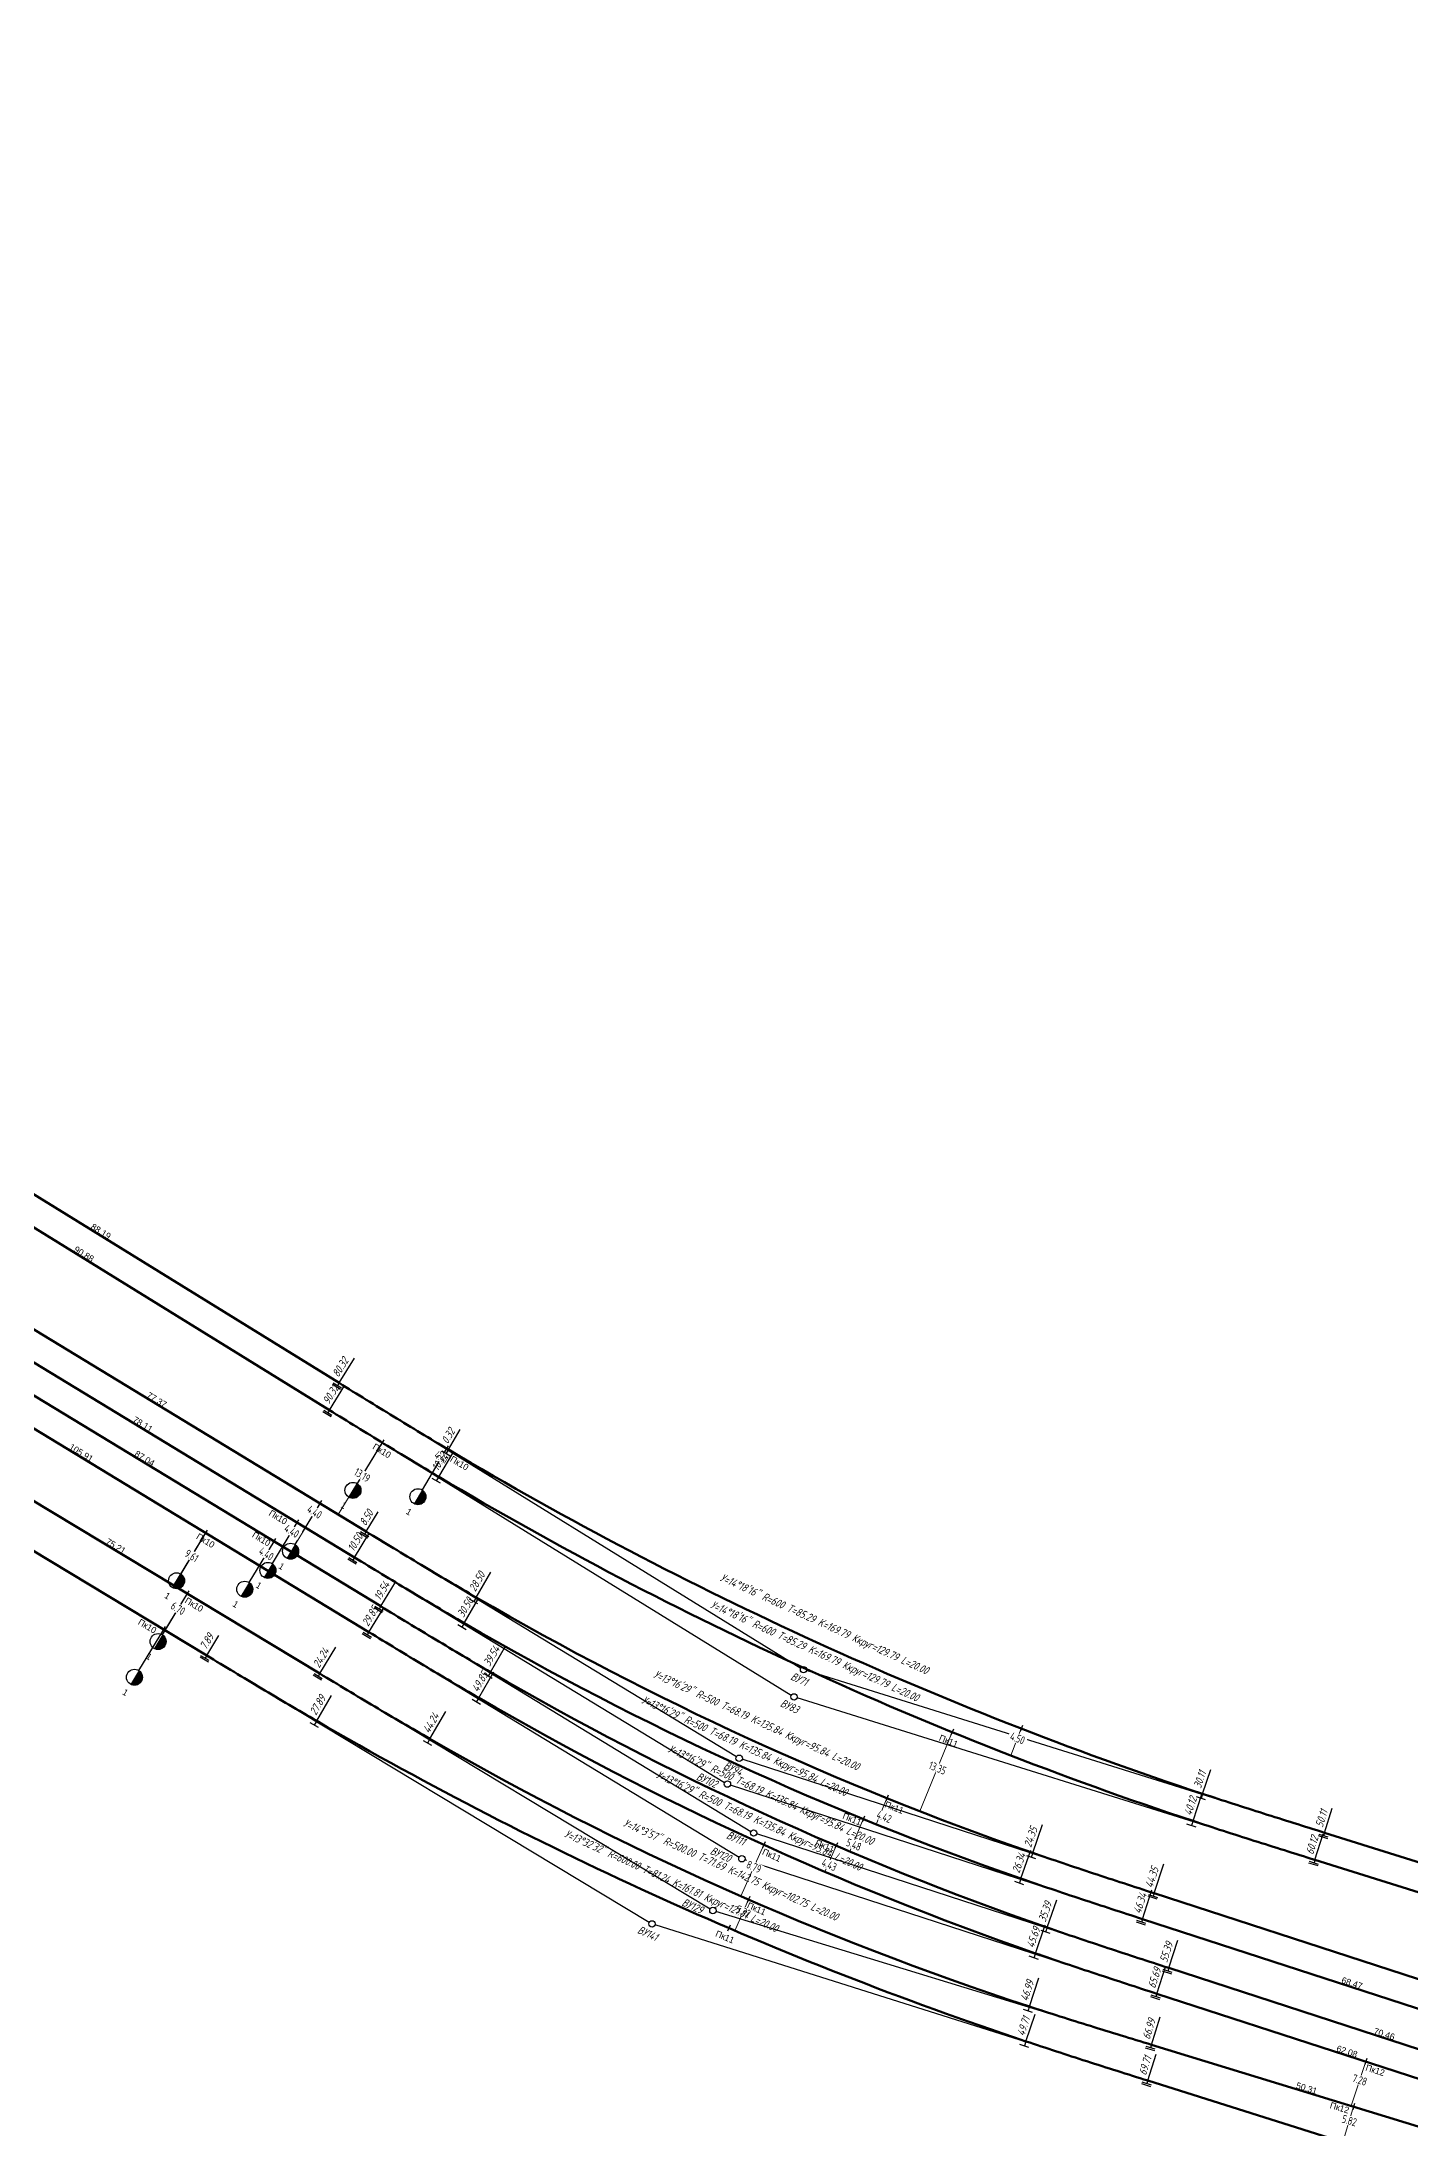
# Model space of a CAD drawing. Extents: x 10590 to 14299, y 7312 to 9553.
# Drawn here: x 10801.2 to 11015, y 9225.7 to 9551.7 of the extents above; entities that cross this region are included whole.
import ezdxf
from ezdxf.enums import TextEntityAlignment as Align

# ---------------------------------------------------------------- set-up
doc = ezdxf.new("R2010")
doc.units = 0
for name, color, linetype in [('Вершины', 7, 'Continuous'), ('Километраж', 7, 'Continuous'), ('Междупутья в плане', 7, 'Continuous'), ('Ось трассы', 7, 'Continuous'), ('Параметры кривых', 7, 'Continuous'), ('Пикетаж', 7, 'Continuous'), ('Прямые вставки', 7, 'Continuous')]:
    doc.layers.add(name, color=color, linetype=linetype)
doc.styles.get("Standard").update_dxf_attribs({"font": 'SPDS.shx', "oblique": 15, "height": 2})
doc.styles.add('Километры', font='pragmai.shx', dxfattribs={"height": 2})
doc.styles.add('Междупутья', font='simplex.shx', dxfattribs={"width": 0.7, "height": 2.5})
doc.styles.add('Параметры кривых', font='SPDS.shx', dxfattribs={"oblique": 15, "height": 2.5})
doc.styles.add('Пикетаж', font='pragmai.shx', dxfattribs={"height": 2})

msp = doc.modelspace()

# ---------------------------------------------------------------- hatches: boundary and pattern name
at = {"linetype": 'ByBlock', "lineweight": -2}
for points in [[(10850.48, 9326.39, -1), (10849.18, 9324.26)], [(10860.62, 9325.42, -1), (10859.34, 9323.27)], [(10837.19, 9313.89, -1), (10835.89, 9311.76)], [(10840.74, 9316.88, -1), (10839.44, 9314.75)], [(10822.91, 9312.27, -1), (10821.61, 9310.14)], [(10833.57, 9310.95, -1), (10832.27, 9308.81)], [(10820.03, 9302.78, -1), (10818.74, 9300.64)], [(10816.34, 9297.19, -1), (10815.05, 9295.05)]]:
    msp.add_hatch(color=1, dxfattribs=at).paths.add_polyline_path(points)

# ---------------------------------------------------------------- linework, layer by layer
at = {"color": 1, "linetype": 'ByBlock', "lineweight": -2}
for p, q in [((10847.9, 9341.08), (10846.62, 9341.87)), ((10848.03, 9341.29), (10846.75, 9342.08)), ((10847.65, 9342.11), (10847.39, 9341.68)), ((10846.4, 9336.83), (10845.12, 9337.62)), ((10846.53, 9337.04), (10845.25, 9337.83)), ((10846.16, 9337.86), (10845.89, 9337.44)), ((10854.4, 9332.79), (10850.48, 9326.39)), ((10864.45, 9331.86), (10860.62, 9325.42)), ((10864.99, 9330.67), (10863.7, 9331.44)), ((10864.73, 9331.7), (10864.35, 9331.06)), ((10863.49, 9326.43), (10862.2, 9327.19)), ((10863.23, 9327.45), (10862.85, 9326.81)), ((10844.64, 9323.29), (10840.74, 9316.88)), ((10826.81, 9318.68), (10822.91, 9312.27)), ((10852.15, 9317.85), (10850.87, 9318.63)), ((10852.28, 9318.06), (10851, 9318.84)), ((10851.9, 9318.88), (10851.64, 9318.45)), ((10850.31, 9313.82), (10849.03, 9314.6)), ((10850.44, 9314.03), (10849.16, 9314.81)), ((10850.06, 9314.85), (10849.8, 9314.42)), ((10823.9, 9309.21), (10820.03, 9302.78)), ((10869.34, 9307.58), (10868.04, 9308.33)), ((10869.06, 9308.61), (10868.69, 9307.96)), ((10854.41, 9306.18), (10853.13, 9306.96)), ((10854.54, 9306.39), (10853.26, 9307.17)), ((10854.16, 9307.21), (10853.9, 9306.78)), ((10867.49, 9303.55), (10866.19, 9304.31)), ((10867.22, 9304.58), (10866.84, 9303.93)), ((10820.21, 9303.61), (10816.34, 9297.19)), ((10852.57, 9302.15), (10851.29, 9302.93)), ((10852.7, 9302.36), (10851.41, 9303.14)), ((10852.32, 9303.18), (10852.06, 9302.75)), ((10827.23, 9298.5), (10825.94, 9299.28)), ((10827.36, 9298.72), (10826.07, 9299.49)), ((10826.97, 9299.53), (10826.71, 9299.11)), ((10844.92, 9295.66), (10843.63, 9296.44)), ((10845.04, 9295.88), (10843.76, 9296.65)), ((10844.66, 9296.69), (10844.4, 9296.27)), ((10871.59, 9295.91), (10870.3, 9296.66)), ((10871.32, 9296.93), (10870.95, 9296.29)), ((10869.75, 9291.88), (10868.45, 9292.64)), ((10869.48, 9292.91), (10869.1, 9292.26)), ((10844.43, 9288.28), (10843.13, 9289.03)), ((10844.16, 9289.3), (10843.78, 9288.65)), ((10862.13, 9285.46), (10860.83, 9286.21)), ((10861.86, 9286.48), (10861.48, 9285.83)), ((10983.05, 9276.97), (10981.63, 9277.44)), ((10982.58, 9277.92), (10982.34, 9277.2)), ((10981.56, 9272.72), (10980.13, 9273.19)), ((10981.08, 9273.67), (10980.85, 9272.96)), ((11002.2, 9271.13), (11000.77, 9271.58)), ((11001.63, 9271.84), (11001.48, 9271.36)), ((10956.5, 9267.74), (10955.09, 9268.23)), ((10956.04, 9268.69), (10955.79, 9267.98)), ((11002.12, 9270.9), (11000.69, 9271.34)), ((11000.63, 9266.65), (10999.19, 9267.1)), ((11000.7, 9266.89), (10999.27, 9267.34)), ((11000.13, 9267.59), (10999.99, 9267.11)), ((10954.66, 9263.71), (10953.24, 9264.2)), ((10954.19, 9264.67), (10953.95, 9263.96)), ((10975.5, 9261.44), (10974.07, 9261.9)), ((10975.58, 9261.67), (10974.15, 9262.14)), ((10975.02, 9262.38), (10974.86, 9261.91)), ((10958.76, 9256.07), (10957.35, 9256.56)), ((10958.3, 9257.02), (10958.05, 9256.31)), ((10973.65, 9257.41), (10972.23, 9257.87)), ((10973.73, 9257.65), (10972.3, 9258.11)), ((10973.17, 9258.35), (10973.02, 9257.88)), ((10956.92, 9252.04), (10955.5, 9252.53)), ((10956.45, 9252.99), (10956.21, 9252.29)), ((10977.76, 9249.76), (10976.33, 9250.23)), ((10977.84, 9250), (10976.41, 9250.47)), ((10977.28, 9250.71), (10977.12, 9250.23)), ((10975.91, 9245.74), (10974.49, 9246.2)), ((10975.99, 9245.98), (10974.56, 9246.44)), ((10975.43, 9246.68), (10975.28, 9246.21)), ((10956, 9243.74), (10954.57, 9244.2)), ((10955.52, 9244.68), (10955.29, 9243.97)), ((10954.98, 9239.24), (10954.74, 9238.53)), ((10955.45, 9238.29), (10954.03, 9238.76)), ((10975.1, 9237.76), (10973.67, 9238.2)), ((10975.18, 9238), (10973.74, 9238.44)), ((10974.61, 9238.7), (10974.46, 9238.22)), ((10974.5, 9232.16), (10973.07, 9232.61)), ((10974.58, 9232.4), (10973.15, 9232.85)), ((10974.01, 9233.1), (10973.86, 9232.63))]:
    msp.add_line(p, q, dxfattribs=at)
at = {"color": 1}
for p, q in [((10854.66, 9333.22), (10854.14, 9332.36)), ((10864.71, 9332.29), (10864.2, 9331.43)), ((10844.9, 9323.72), (10844.38, 9322.86)), ((10827.07, 9319.11), (10826.55, 9318.25)), ((10824.16, 9309.64), (10823.64, 9308.78)), ((10943.64, 9288.01), (10943.26, 9287.09)), ((10954.42, 9288.57), (10954.06, 9287.64)), ((10933.43, 9277.7), (10933.06, 9276.77)), ((10914.24, 9270.4), (10913.83, 9269.49)), ((10911.83, 9261.86), (10911.43, 9260.95)), ((11008.21, 9236.55), (11007.9, 9235.6)), ((11006.32, 9229.52), (11006.03, 9228.56))]:
    msp.add_line(p, q, dxfattribs=at)
at = {"color": 1, "linetype": 'ByBlock', "lineweight": -2}
for centre in [(10849.83, 9325.33), (10859.98, 9324.34), (10836.54, 9312.83), (10840.09, 9315.81), (10822.26, 9311.2), (10832.92, 9309.88), (10819.38, 9301.71), (10815.69, 9296.12)]:
    msp.add_circle(centre, 1.25, dxfattribs=at)
at = {"layer": 'Вершины', "color": 1}
for p, q in [((10847.65, 9342.11), (10919.81, 9297.57)), ((10851.9, 9318.88), (10909.75, 9283.73)), ((10850.06, 9314.85), (10907.9, 9279.7)), ((10854.16, 9307.21), (10912.01, 9272.05)), ((10852.32, 9303.18), (10910.16, 9268.03)), ((10826.97, 9299.53), (10896.12, 9257.85)), ((10844.66, 9296.69), (10905.63, 9259.94)), ((11001.63, 9271.84), (10920.71, 9297.16)), ((10974.61, 9238.7), (10906.53, 9259.54))]:
    msp.add_line(p, q, dxfattribs=at)
for centre in [(10920.23, 9297.31), (10918.74, 9293.06), (10910.17, 9283.47), (10908.33, 9279.44), (10912.43, 9271.8), (10910.59, 9267.77), (10906.06, 9259.68), (10896.55, 9257.59)]:
    msp.add_circle(centre, 0.5, dxfattribs=at)
at = {"layer": 'Междупутья в плане', "color": 1, "lineweight": 15}
for p, q in [((10854.4, 9332.79), (10847.52, 9321.54)), ((10864.45, 9331.86), (10862.2, 9328.07)), ((10844.64, 9323.29), (10842.35, 9319.53)), ((10826.81, 9318.68), (10821.81, 9310.47)), ((10823.9, 9309.21), (10820.44, 9303.47)), ((10954.24, 9288.1), (10952.61, 9283.91)), ((10943.45, 9287.55), (10938.41, 9275.19)), ((10933.25, 9277.24), (10931.59, 9273.13)), ((10929.55, 9273.96), (10927.48, 9268.88)), ((10914.03, 9269.94), (10910.41, 9261.94)), ((10911.63, 9261.4), (10909.5, 9256.53)), ((11008.06, 9236.08), (11005.8, 9229.15)), ((11006.17, 9229.04), (11004.47, 9223.48))]:
    msp.add_line(p, q, dxfattribs=at)
at = {"layer": 'Ось трассы', "color": 1, "lineweight": 100, "flags": 128}
msp.add_lwpolyline([(10593.58, 9551.66), (10595.69, 9548.89, 0.001042), (10601.76, 9540.94, 0.003125), (10607.89, 9533.04, 0.083697), (10755.64, 9399.03, 0.003125), (10764.1, 9393.69, 0.001042), (10772.6, 9388.43), (10847.65, 9342.11, 0.001042), (10856.17, 9336.87, 0.003125), (10864.73, 9331.7, 0.054134), (10982.58, 9277.92, 0.003125), (10992.09, 9274.84, 0.001042), (11001.63, 9271.84), (11093.72, 9243.01, -0.000208), (11103.26, 9240.02, -0.000625), (11112.8, 9237.02, -0.001042), (11122.33, 9233.98, -0.001458), (11131.84, 9230.9, -0.003956), (11154.34, 9223.33, -0.001458), (11163.78, 9220.03, -0.001042), (11173.2, 9216.69, -0.000625), (11182.62, 9213.32, -0.000208), (11192.03, 9209.94), (11440.4, 9120.45, -0.000391)], format="xyb", dxfattribs=at)
at = {"layer": 'Параметры кривых', "color": 1}
for p, q in [((10847.65, 9342.11), (10850.05, 9345.99)), ((10846.16, 9337.86), (10848.55, 9341.75)), ((10864.73, 9331.7), (10866.58, 9334.82)), ((10851.9, 9318.88), (10853.79, 9321.98)), ((10850.06, 9314.85), (10852.28, 9318.51)), ((10854.16, 9307.21), (10856.45, 9310.97)), ((10869.06, 9308.61), (10871.35, 9312.55)), ((10867.22, 9304.58), (10869.51, 9308.52)), ((10852.32, 9303.18), (10854.68, 9307.08)), ((10826.97, 9299.53), (10828.86, 9302.66)), ((10871.32, 9296.93), (10873.68, 9300.99)), ((10844.66, 9296.69), (10847.15, 9300.81)), ((10869.48, 9292.91), (10871.83, 9296.96)), ((10844.16, 9289.3), (10846.46, 9293.28)), ((10861.86, 9286.48), (10864.32, 9290.76)), ((10982.58, 9277.92), (10983.85, 9281.74)), ((10981.08, 9273.67), (10982.47, 9277.85)), ((11001.63, 9271.84), (11002.84, 9275.68)), ((10956.04, 9268.69), (10957.58, 9273.12)), ((11000.13, 9267.59), (11001.41, 9271.67)), ((10954.19, 9264.67), (10955.73, 9269.09)), ((10975.02, 9262.38), (10976.51, 9266.96)), ((10973.17, 9258.35), (10974.66, 9262.93)), ((10958.3, 9257.02), (10959.8, 9261.33)), ((10956.45, 9252.99), (10957.99, 9257.42)), ((10977.28, 9250.71), (10978.69, 9255.05)), ((10955.52, 9244.68), (10956.98, 9249.14)), ((10975.43, 9246.68), (10976.84, 9251.02)), ((10954.98, 9239.24), (10956.4, 9243.48)), ((10974.61, 9238.7), (10975.94, 9243.06)), ((10974.01, 9233.1), (10975.32, 9237.25))]:
    msp.add_line(p, q, dxfattribs=at)

# ---------------------------------------------------------------- texts
at = {"layer": 'Вершины', "color": 1, "oblique": 15}
for s, rotation, p in [('ВУ71', 335.4745, (10919.82, 9296.4)), ('ВУ83', 335.4745, (10918.32, 9292.16)), ('ВУ94', 335.3561, (10909.49, 9282.44)), ('ВУ102', 335.3561, (10905.4, 9280.62)), ('ВУ111', 335.3561, (10909.93, 9271.53)), ('ВУ120', 335.3561, (10907.55, 9269.02)), ('ВУ129', 335.9556, (10903.15, 9260.96)), ('ВУ141', 335.6942, (10896.14, 9256.68))]:
    msp.add_text(s, height=1.25, rotation=rotation, dxfattribs=at).set_placement(p, align=Align.TOP_CENTER)
at = {"layer": 'Километраж', "color": 1, "linetype": 'Continuous', "lineweight": -3, "style": 'Километры'}
for rotation, p in [(328.5399, (10848.66, 9323.41)), (329.241, (10858.83, 9322.41)), (328.7126, (10838.93, 9313.89)), (328.7126, (10835.37, 9310.9)), (328.7126, (10821.09, 9309.28)), (328.7126, (10831.75, 9307.96)), (328.9168, (10818.22, 9299.79)), (328.9167, (10814.53, 9294.19))]:
    msp.add_text('1', height=1, rotation=rotation, dxfattribs=at).set_placement(p, align=Align.TOP_CENTER)
at = {"layer": 'Параметры кривых', "color": 1, "style": 'Параметры кривых', "oblique": 15}
for s, rotation, p in [('80.32', 58.3164, (10847.56, 9342.9)), ('90.32', 58.3164, (10846.06, 9338.66)), ('0.32', 59.2713, (10864.62, 9332.49)), ('8.50', 58.7125, (10851.8, 9319.67)), ('10.50', 58.7125, (10849.95, 9315.65)), ('19.54', 58.7125, (10854.06, 9308)), ('28.50', 59.8585, (10868.94, 9309.4)), ('29.85', 58.7125, (10852.21, 9303.97)), ('30.50', 59.8585, (10867.1, 9305.37)), ('7.89', 58.9168, (10826.87, 9300.33)), ('24.24', 58.9168, (10844.55, 9297.49)), ('39.54', 59.8585, (10871.2, 9297.73)), ('49.85', 59.8585, (10869.36, 9293.7)), ('27.89', 59.8717, (10844.04, 9290.09)), ('44.24', 60.0627, (10861.74, 9287.27)), ('30.11', 71.6658, (10982.3, 9278.67)), ('40.12', 71.6658, (10980.8, 9274.42)), ('50.11', 72.6207, (11001.34, 9272.58)), ('24.35', 70.8415, (10955.77, 9269.45)), ('60.12', 72.6207, (10999.84, 9268.33)), ('26.34', 70.8415, (10953.93, 9265.42)), ('44.35', 71.9874, (10974.74, 9263.13)), ('46.34', 71.9874, (10972.89, 9259.1)), ('35.39', 70.8415, (10958.03, 9257.78)), ('45.69', 70.8415, (10956.19, 9253.75)), ('55.39', 71.9874, (10977, 9251.46)), ('46.99', 71.8368, (10955.24, 9245.43)), ('65.69', 71.9874, (10975.15, 9247.43)), ('49.71', 71.5041, (10954.7, 9239.99)), ('66.99', 72.9827, (10974.31, 9239.45)), ('69.71', 72.459, (10973.73, 9233.85))]:
    msp.add_text(s, height=1.25, rotation=rotation, dxfattribs=at).set_placement(p)
for s, rotation, p in [('У=14°18\'16" R=600 T=85.29 K=169.79 Ккруг=129.79 L=20.00', 335.4686, (10923.24, 9303.89)), ('У=14°18\'16" R=600 T=85.29 K=169.79 Ккруг=129.79 L=20.00', 335.4686, (10921.74, 9299.65)), ('У=13°16\'29" R=500 T=68.19 K=135.84 Ккруг=95.84 L=20.00', 335.35, (10912.64, 9288.83)), ('У=13°16\'29" R=500 T=68.19 K=135.84 Ккруг=95.84 L=20.00', 335.35, (10910.79, 9284.81))]:
    msp.add_text(s, height=1.25, rotation=rotation, dxfattribs=at).set_placement(p, align=Align.CENTER)
at = {"layer": 'Пикетаж', "color": 1, "style": 'Пикетаж'}
for s, rotation, p in [('Пк10', 328.54, (10854.08, 9331.08)), ('Пк10', 329.241, (10866.21, 9329.15)), ('Пк10', 328.7125, (10837.87, 9320.7)), ('Пк10', 328.7125, (10843.6, 9321.58)), ('Пк10', 328.7125, (10826.53, 9317.05)), ('Пк10', 328.7126, (10835.26, 9317.31)), ('Пк10', 328.9167, (10824.74, 9307.04)), ('Пк10', 328.9167, (10817.44, 9303.68)), ('Пк11', 337.8349, (10942.7, 9285.7)), ('Пк11', 338.7901, (10953.52, 9286.24)), ('Пк11', 337.8227, (10927.62, 9273.51)), ('Пк11', 338.0517, (10934.21, 9275.31)), ('Пк11', 335.6053, (10915.05, 9267.87)), ('Пк11', 336.4524, (10912.68, 9259.5)), ('Пк11', 336.7572, (10907.75, 9255.1)), ('Пк12', 341.9874, (11009.39, 9234.25)), ('Пк12', 342.9827, (11003.83, 9228.39))]:
    msp.add_text(s, height=1, rotation=rotation, dxfattribs=at).set_placement(p, align=Align.CENTER)
at = {"layer": 'Прямые вставки', "color": 1, "style": 'Пикетаж'}
for s, rotation, p in [('88.19', 328.3164, (10810.18, 9365.36)), ('90.88', 328.3164, (10807.54, 9361.82)), ('77.37', 328.7125, (10818.9, 9339.05)), ('78.11', 328.7125, (10816.73, 9335.22)), ('105.91', 328.7125, (10807.11, 9330.77)), ('87.04', 328.7126, (10817.02, 9329.89)), ('75.21', 328.9167, (10812.51, 9316.19)), ('68.47', 341.9874, (11005.76, 9247.86)), ('70.46', 341.9874, (11010.81, 9239.91)), ('62.08', 341.9874, (11004.98, 9237.18)), ('50.31', 342.9827, (10998.69, 9231.44))]:
    msp.add_text(s, height=1, rotation=rotation, dxfattribs=at).set_placement(p, align=Align.CENTER)

# ---------------------------------------------------------------- next in the draw order: wipeouts: each hides what was drawn before it
at = {"color": 1}
for points in [[(10862.17, 9330.51), (10862.94, 9331.8), (10865.12, 9330.5), (10864.35, 9329.21)], [(10952.02, 9286.41), (10952.57, 9287.81), (10955.29, 9286.76), (10954.74, 9285.36)]]:
    msp.add_wipeout(points, dxfattribs=at)

# ---------------------------------------------------------------- next in the draw order: linework, layer by layer
at = {"layer": 'Вершины', "color": 1}
for p, q in [((10846.16, 9337.86), (10918.31, 9293.33)), ((11000.13, 9267.59), (10919.21, 9292.92))]:
    msp.add_line(p, q, dxfattribs=at)
at = {"layer": 'Ось трассы', "color": 1, "lineweight": 100, "flags": 128}
msp.add_lwpolyline([(10589.74, 9548.9), (10591.85, 9546.13, 0.001042), (10597.92, 9538.18, 0.003125), (10604.05, 9530.28, 0.083734), (10751.86, 9396.2, 0.003125), (10760.32, 9390.86, 0.001042), (10768.82, 9385.6), (10846.16, 9337.86, 0.001042), (10854.67, 9332.62, 0.003125), (10863.23, 9327.45, 0.054134), (10981.08, 9273.67, 0.003125), (10990.6, 9270.59, 0.001042), (11000.13, 9267.59), (11062.67, 9248.01, -0.000313)], format="xyb", dxfattribs=at)
at = {"layer": 'Параметры кривых', "color": 1}
msp.add_line((10863.23, 9327.45), (10865.42, 9331.13), dxfattribs=at)

# ---------------------------------------------------------------- next in the draw order: texts
at = {"layer": 'Междупутья в плане', "color": 1, "style": 'Междупутья', "width": 0.7}
for s, rotation, p in [('4.41', 329.2427, (10863.33, 9329.97)), ('4.50', 338.7901, (10953.43, 9286))]:
    msp.add_text(s, height=1.25, rotation=rotation, dxfattribs=at).set_placement(p, align=Align.CENTER)
at = {"layer": 'Параметры кривых', "color": 1, "style": 'Параметры кривых', "oblique": 15}
msp.add_text('10.32', height=1.25, rotation=59.2713, dxfattribs=at).set_placement((10863.12, 9328.25))

# ---------------------------------------------------------------- next in the draw order: wipeouts: each hides what was drawn before it
at = {"color": 1}
for points in [[(10849.45, 9327.94), (10850.23, 9329.22), (10853.11, 9327.46), (10852.33, 9326.18)], [(10939.23, 9281.93), (10939.79, 9283.32), (10943.11, 9281.97), (10942.54, 9280.58)]]:
    msp.add_wipeout(points, dxfattribs=at)

# ---------------------------------------------------------------- next in the draw order: linework, layer by layer
at = {"layer": 'Вершины', "color": 1}
msp.add_line((10975.02, 9262.38), (10910.65, 9283.31), dxfattribs=at)
at = {"layer": 'Ось трассы', "color": 1, "lineweight": 100, "flags": 128}
msp.add_lwpolyline([(10604.24, 9522.94), (10606.58, 9519.88, 0.001042), (10612.68, 9511.95, 0.003125), (10618.84, 9504.08, 0.08453), (10768.76, 9369.54, 0.003125), (10777.25, 9364.26, 0.001042), (10785.79, 9359.06), (10851.9, 9318.88, 0.00125), (10860.46, 9313.7, 0.00375), (10869.06, 9308.61, 0.047959), (10956.04, 9268.69, 0.00375), (10965.51, 9265.49, 0.00125), (10975.02, 9262.38), (11122.28, 9214.5, -0.000417), (11141.29, 9208.3, -0.00125), (11160.29, 9202.04, -0.004526), (11211.67, 9184.44, -0.00125), (11230.51, 9177.73, -0.000417), (11249.33, 9170.96), (11443.72, 9100.93, -0.000391)], format="xyb", dxfattribs=at)

# ---------------------------------------------------------------- next in the draw order: texts
at = {"layer": 'Междупутья в плане', "color": 1, "style": 'Междупутья', "width": 0.7}
for s, rotation, p in [('13.19', 328.5435, (10850.96, 9327.17)), ('13.35', 337.8349, (10940.93, 9281.37))]:
    msp.add_text(s, height=1.25, rotation=rotation, dxfattribs=at).set_placement(p, align=Align.CENTER)

# ---------------------------------------------------------------- next in the draw order: wipeouts: each hides what was drawn before it
at = {"color": 1}
for points in [[(10842.19, 9322.06), (10842.96, 9323.34), (10845.46, 9321.83), (10844.68, 9320.55)], [(10931.19, 9274.17), (10931.75, 9275.56), (10934.46, 9274.47), (10933.9, 9273.08)]]:
    msp.add_wipeout(points, dxfattribs=at)

# ---------------------------------------------------------------- next in the draw order: linework, layer by layer
for p, q in [((10841.34, 9320.73), (10840.82, 9319.88)), ((10929.74, 9274.43), (10929.36, 9273.5))]:
    msp.add_line(p, q, dxfattribs=at)
at = {"color": 1, "linetype": 'ByBlock', "lineweight": -2}
msp.add_line((10841.08, 9320.3), (10837.19, 9313.89), dxfattribs=at)
at = {"layer": 'Вершины', "color": 1}
msp.add_line((10973.17, 9258.35), (10908.8, 9279.29), dxfattribs=at)
at = {"layer": 'Междупутья в плане', "color": 1, "lineweight": 15}
msp.add_line((10841.08, 9320.3), (10838.8, 9316.54), dxfattribs=at)
at = {"layer": 'Ось трассы', "color": 1, "lineweight": 100, "flags": 128}
msp.add_lwpolyline([(10605.49, 9514.25), (10607.78, 9511.32, 0.001042), (10613.96, 9503.46, 0.003125), (10620.2, 9495.65, 0.081954), (10766.27, 9365.9, 0.003125), (10774.77, 9360.62, 0.001042), (10783.31, 9355.42), (10850.06, 9314.85, 0.00125), (10858.61, 9309.67, 0.00375), (10867.22, 9304.58, 0.047959), (10954.19, 9264.67, 0.00375), (10963.67, 9261.46, 0.00125), (10973.17, 9258.35), (11038.29, 9237.18, -0.000625)], format="xyb", dxfattribs=at)

# ---------------------------------------------------------------- next in the draw order: texts
at = {"layer": 'Междупутья в плане', "color": 1, "style": 'Междупутья', "width": 0.7}
for s, rotation, p in [('4.40', 328.7125, (10843.5, 9321.41)), ('4.42', 338.0517, (10932.59, 9273.74))]:
    msp.add_text(s, height=1.25, rotation=rotation, dxfattribs=at).set_placement(p, align=Align.CENTER)

# ---------------------------------------------------------------- next in the draw order: wipeouts: each hides what was drawn before it
at = {"color": 1}
for points in [[(10838.63, 9319.07), (10839.41, 9320.36), (10841.9, 9318.84), (10841.12, 9317.56)], [(10926.44, 9269.83), (10927, 9271.22), (10929.71, 9270.12), (10929.14, 9268.73)]]:
    msp.add_wipeout(points, dxfattribs=at)

# ---------------------------------------------------------------- next in the draw order: linework, layer by layer
at = {"color": 1, "linetype": 'ByBlock', "lineweight": -2}
msp.add_line((10837.46, 9317.36), (10833.57, 9310.95), dxfattribs=at)
at = {"color": 1}
for p, q in [((10837.72, 9317.78), (10837.2, 9316.93)), ((10925.51, 9270.27), (10925.11, 9269.35))]:
    msp.add_line(p, q, dxfattribs=at)
at = {"layer": 'Вершины', "color": 1}
msp.add_line((10977.28, 9250.71), (10912.91, 9271.64), dxfattribs=at)
at = {"layer": 'Междупутья в плане', "color": 1, "lineweight": 15}
for p, q in [((10837.46, 9317.36), (10835.18, 9313.6)), ((10925.31, 9269.81), (10923.56, 9265.74))]:
    msp.add_line(p, q, dxfattribs=at)
at = {"layer": 'Ось трассы', "color": 1, "lineweight": 100, "flags": 128}
msp.add_lwpolyline([(10601.82, 9511.48), (10603.44, 9509.4, 0.001042), (10609.6, 9501.52, 0.003125), (10615.82, 9493.69, 0.082522), (10762.75, 9362.89, 0.003125), (10771.24, 9357.61, 0.001042), (10779.78, 9352.41), (10854.16, 9307.21, 0.00125), (10862.72, 9302.03, 0.00375), (10871.32, 9296.93, 0.047959), (10958.3, 9257.02, 0.00375), (10967.77, 9253.82, 0.00125), (10977.28, 9250.71), (11044.28, 9228.92, -0.000625)], format="xyb", dxfattribs=at)

# ---------------------------------------------------------------- next in the draw order: texts
at = {"layer": 'Междупутья в плане', "color": 1, "style": 'Междупутья', "width": 0.7}
for s, rotation, p in [('4.40', 328.7125, (10839.94, 9318.42)), ('5.48', 337.8227, (10927.84, 9269.39))]:
    msp.add_text(s, height=1.25, rotation=rotation, dxfattribs=at).set_placement(p, align=Align.CENTER)
at = {"layer": 'Параметры кривых', "color": 1, "style": 'Параметры кривых', "oblique": 15}
msp.add_text('У=13°16\'29" R=500 T=68.19 K=135.84 Ккруг=95.84 L=20.00', height=1.25, rotation=335.35, dxfattribs=at).set_placement((10914.9, 9277.16), align=Align.CENTER)
at = {"layer": 'Пикетаж', "color": 1, "style": 'Пикетаж'}
msp.add_text('Пк11', height=1, rotation=336.7862, dxfattribs=at).set_placement((10923.35, 9269.3), align=Align.CENTER)

# ---------------------------------------------------------------- next in the draw order: wipeouts: each hides what was drawn before it
at = {"color": 1}
for points in [[(10834.65, 9315.53), (10835.43, 9316.81), (10837.92, 9315.3), (10837.14, 9314.02)], [(10922.6, 9266.71), (10923.19, 9268.08), (10925.87, 9266.93), (10925.28, 9265.56)]]:
    msp.add_wipeout(points, dxfattribs=at)

# ---------------------------------------------------------------- next in the draw order: linework, layer by layer
at = {"layer": 'Вершины', "color": 1}
msp.add_line((10975.43, 9246.68), (10911.06, 9267.61), dxfattribs=at)
at = {"layer": 'Ось трассы', "color": 1, "lineweight": 100, "flags": 128}
msp.add_lwpolyline([(10619.59, 9482.02), (10620.52, 9480.85, 0.084293), (10744.78, 9368.69, 0.00375), (10753.27, 9363.39, 0.00125), (10761.8, 9358.19), (10852.32, 9303.18, 0.00125), (10860.87, 9298, 0.00375), (10869.48, 9292.91, 0.047959), (10956.45, 9252.99, 0.00375), (10965.93, 9249.79, 0.00125), (10975.43, 9246.68), (11034.46, 9227.49, -0.000417), (11043.97, 9224.39, -0.00125), (11053.47, 9221.26, -0.020328), (11167.5, 9178.12, -0.00125), (11176.69, 9174.18, -0.000417), (11185.87, 9170.21), (11232.8, 9149.86, 0.000313), (11241.98, 9145.89, 0.000938), (11251.16, 9141.94, 0.0133), (11350.06, 9102.73, 0.000938), (11359.46, 9099.32, 0.000313), (11368.86, 9095.92), (11462.58, 9062.16, -0.000391)], format="xyb", dxfattribs=at)

# ---------------------------------------------------------------- next in the draw order: texts
at = {"layer": 'Междупутья в плане', "color": 1, "style": 'Междупутья', "width": 0.7}
for s, rotation, p in [('4.40', 328.7126, (10835.96, 9314.88)), ('4.43', 336.7862, (10923.99, 9266.25))]:
    msp.add_text(s, height=1.25, rotation=rotation, dxfattribs=at).set_placement(p, align=Align.CENTER)
at = {"layer": 'Параметры кривых', "color": 1, "style": 'Параметры кривых', "oblique": 15}
msp.add_text('У=13°16\'29" R=500 T=68.19 K=135.84 Ккруг=95.84 L=20.00', height=1.25, rotation=335.35, dxfattribs=at).set_placement((10913.05, 9273.14), align=Align.CENTER)

# ---------------------------------------------------------------- next in the draw order: wipeouts: each hides what was drawn before it
at = {"color": 1}
for points in [[(10823.16, 9315.13), (10823.94, 9316.41), (10826.11, 9315.09), (10825.33, 9313.81)], [(10910.86, 9266.42), (10911.48, 9267.79), (10914.1, 9266.6), (10913.48, 9265.23)], [(11005.5, 9232.95), (11005.97, 9234.37), (11008.74, 9233.47), (11008.28, 9232.04)]]:
    msp.add_wipeout(points, dxfattribs=at)

# ---------------------------------------------------------------- next in the draw order: linework, layer by layer
at = {"layer": 'Ось трассы', "color": 1, "lineweight": 100, "flags": 128}
msp.add_lwpolyline([(10595.54, 9502.21), (10599.06, 9497.61, 0.001042), (10605.15, 9489.68, 0.003125), (10611.31, 9481.8, 0.085526), (10763.18, 9345.94, 0.003125), (10771.69, 9340.7, 0.001042), (10780.25, 9335.52), (10844.66, 9296.69, 0.00125), (10853.23, 9291.54, 0.00375), (10861.86, 9286.48, 0.05142), (10955.52, 9244.68, 0.00375), (10965.05, 9241.64, 0.00125), (10974.61, 9238.7), (11022.71, 9223.98, -0.000313)], format="xyb", dxfattribs=at)

# ---------------------------------------------------------------- next in the draw order: texts
at = {"layer": 'Междупутья в плане', "color": 1, "style": 'Междупутья', "width": 0.7}
for s, rotation, p in [('9.61', 328.7125, (10824.31, 9314.57)), ('8.79', 335.6053, (10912.22, 9265.94)), ('7.28', 341.9874, (11006.93, 9232.61))]:
    msp.add_text(s, height=1.25, rotation=rotation, dxfattribs=at).set_placement(p, align=Align.CENTER)
at = {"layer": 'Параметры кривых', "color": 1, "style": 'Параметры кривых', "oblique": 15}
msp.add_text('У=14°3\'57" R=500.00 T=71.69 K=142.75 Ккруг=102.75 L=20.00', height=1.25, rotation=335.9497, dxfattribs=at).set_placement((10908.63, 9265.46), align=Align.CENTER)

# ---------------------------------------------------------------- next in the draw order: wipeouts: each hides what was drawn before it
at = {"color": 1}
for points in [[(10820.86, 9306.98), (10821.63, 9308.27), (10824.13, 9306.76), (10823.36, 9305.48)], [(10909.18, 9259.43), (10909.78, 9260.81), (10912.45, 9259.64), (10911.85, 9258.27)], [(11003.89, 9226.57), (11004.33, 9228), (11007.12, 9227.15), (11006.68, 9225.71)]]:
    msp.add_wipeout(points, dxfattribs=at)

# ---------------------------------------------------------------- next in the draw order: linework, layer by layer
for p, q in [((10820.47, 9304.04), (10819.95, 9303.18)), ((10908.74, 9257.4), (10908.35, 9256.48))]:
    msp.add_line(p, q, dxfattribs=at)
at = {"layer": 'Вершины', "color": 1}
msp.add_line((10974.01, 9233.1), (10897.03, 9257.44), dxfattribs=at)
at = {"layer": 'Ось трассы', "color": 1, "lineweight": 100, "flags": 128}
msp.add_lwpolyline([(10614.05, 9469.35), (10615.4, 9467.6, 0.088877), (10745.66, 9348.71, 0.00375), (10754.16, 9343.45, 0.00125), (10762.72, 9338.27), (10826.97, 9299.53, 0.001042), (10835.54, 9294.38, 0.003125), (10844.16, 9289.3, 0.0508), (10954.98, 9239.24, 0.003125), (10964.48, 9236.13, 0.001042), (10974.01, 9233.1), (11047.65, 9209.83, -0.000313)], format="xyb", dxfattribs=at)

# ---------------------------------------------------------------- next in the draw order: texts
at = {"layer": 'Междупутья в плане', "color": 1, "style": 'Междупутья', "width": 0.7}
for s, rotation, p in [('6.70', 328.9167, (10822.17, 9306.34)), ('5.32', 336.4524, (10910.57, 9258.97)), ('5.82', 342.9827, (11005.32, 9226.26))]:
    msp.add_text(s, height=1.25, rotation=rotation, dxfattribs=at).set_placement(p, align=Align.CENTER)
at = {"layer": 'Параметры кривых', "color": 1, "style": 'Параметры кривых', "oblique": 15}
msp.add_text('У=13°32\'32" R=600.00 T=81.24 K=161.81 Ккруг=121.81 L=20.00', height=1.25, rotation=335.6879, dxfattribs=at).set_placement((10899.33, 9263.73), align=Align.CENTER)

doc.saveas('drawing.dxf')
